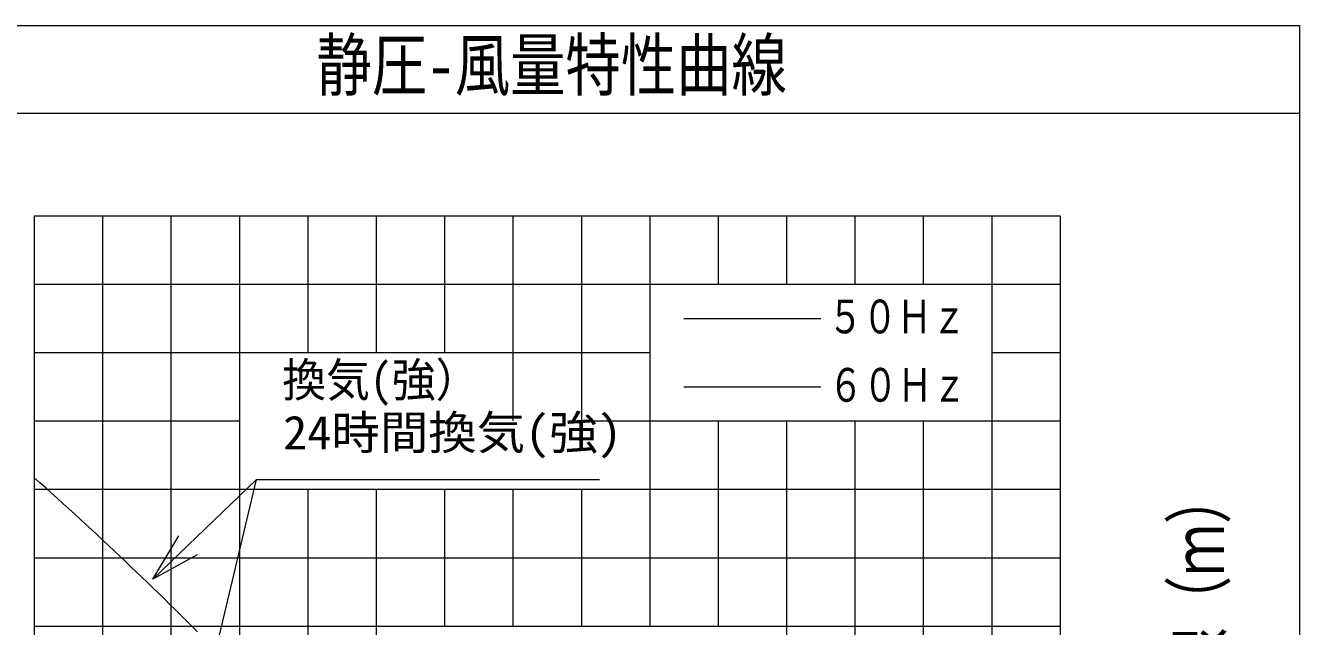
# Model space of a CAD drawing. Units: millimetres on the paper. Extents: x -305 to 305, y -152 to 152.
# Drawn here: x -260 to -187.5, y -29.7 to 4.5 of the extents above; entities that cross this region are included whole.
import ezdxf
from ezdxf.enums import TextEntityAlignment as Align

# ---------------------------------------------------------------- set-up
doc = ezdxf.new("R2010")
doc.units = ezdxf.units.MM
doc.linetypes.add('LONG_DASHED2', pattern=[13, 12, -1])
doc.layers.add('0-0_PV', color=7, linetype='Continuous', lineweight=9)
doc.layers.add('0-4_0', color=7, linetype='Continuous', lineweight=9)
doc.styles.add('ＭＳ ゴシック', font='')
doc.styles.get('ＭＳ ゴシック').set_extended_font_data('MS Gothic')

# ---------------------------------------------------------------- blocks, each defined once
blk = doc.blocks.new('_OPEN30')
at = {"layer": '0-4_0'}
blk.add_line((0, 0), (-1, 0), dxfattribs=at)
blk.add_lwpolyline([(-1, 0.2679), (0, 0), (-1, -0.2679)], dxfattribs=at)

msp = doc.modelspace()

# ---------------------------------------------------------------- linework, layer by layer
at = {"layer": '0-0_PV'}
for p, q in [((-273.114, 4.467), (-187.492, 4.467)), ((-187.492, 4.467), (-187.492, -74.479)), ((-273.114, -0.533), (-187.492, -0.533)), ((-259.492, -6.371), (-201.114, -6.371)), ((-255.6, -6.371), (-255.6, -64.749)), ((-251.708, -6.371), (-251.708, -64.749)), ((-247.816, -6.371), (-247.816, -64.749)), ((-243.925, -6.371), (-243.925, -14.155)), ((-240.033, -6.371), (-240.033, -14.155)), ((-236.141, -6.371), (-236.141, -14.155)), ((-232.249, -6.371), (-232.249, -18.047)), ((-228.357, -6.371), (-228.357, -18.047)), ((-224.465, -6.371), (-224.465, -29.722)), ((-220.573, -6.371), (-220.573, -10.263)), ((-216.681, -6.371), (-216.681, -10.263)), ((-212.789, -6.371), (-212.789, -10.263)), ((-208.898, -6.371), (-208.898, -10.263)), ((-205.006, -6.371), (-205.006, -64.749)), ((-201.114, -6.371), (-201.114, -64.749)), ((-259.492, -10.263), (-201.114, -10.263)), ((-259.492, -14.155), (-224.465, -14.155)), ((-205.006, -14.155), (-201.114, -14.155)), ((-222.519, -16.101), (-214.735, -16.101)), ((-259.492, -18.047), (-247.816, -18.047)), ((-228.357, -18.047), (-201.114, -18.047)), ((-220.573, -18.047), (-220.573, -29.722)), ((-216.681, -18.047), (-216.681, -64.749)), ((-212.789, -18.047), (-212.789, -64.749)), ((-208.898, -18.047), (-208.898, -64.749)), ((-249.548, -32.8), (-246.832, -21.373)), ((-259.492, -21.938), (-247.816, -21.938)), ((-247.816, -21.938), (-201.114, -21.938)), ((-243.925, -21.938), (-243.925, -64.749)), ((-240.033, -21.938), (-240.033, -64.749)), ((-236.141, -21.938), (-236.141, -29.722)), ((-232.249, -21.938), (-232.249, -25.83)), ((-228.357, -21.938), (-228.357, -25.83)), ((-259.492, -25.83), (-201.114, -25.83)), ((-232.249, -25.83), (-232.249, -29.722)), ((-228.357, -25.83), (-228.357, -29.722)), ((-259.492, -29.722), (-201.114, -29.722))]:
    msp.add_line(p, q, dxfattribs=at)
at = {"layer": '0-0_PV', "linetype": 'LONG_DASHED2'}
msp.add_line((-222.519, -12.209), (-214.735, -12.209), dxfattribs=at)
at = {"layer": '0-0_PV'}
for points in [[(-259.492, -6.371), (-259.492, -64.749), (-201.114, -64.749)], [(-255.263, -25.135), (-255.584, -24.834), (-255.906, -24.533), (-256.229, -24.234), (-256.553, -23.935), (-256.877, -23.637), (-257.201, -23.339), (-257.527, -23.043), (-257.853, -22.747), (-258.179, -22.451), (-258.507, -22.157), (-258.834, -21.863), (-259.163, -21.569), (-259.492, -21.277), (-259.492, -21.277)], [(-250.738, -25.126), (-246.832, -21.373), (-227.327, -21.373)], [(-250.207, -30.042), (-250.518, -29.73), (-250.83, -29.419), (-251.142, -29.108), (-251.455, -28.799), (-251.769, -28.49), (-252.083, -28.181), (-252.398, -27.873), (-252.714, -27.566), (-253.03, -27.26), (-253.347, -26.954), (-253.665, -26.649), (-253.983, -26.345), (-254.302, -26.041), (-254.621, -25.738), (-254.942, -25.436), (-255.263, -25.135)]]:
    msp.add_lwpolyline(points, dxfattribs=at)

# ---------------------------------------------------------------- block references
at = {"layer": '0-0_PV', "xscale": 2.77, "yscale": 2.77, "rotation": 223.85424}
msp.add_blockref('_OPEN30', (-252.736, -27.045), dxfattribs=at)

# ---------------------------------------------------------------- texts
at = {"layer": '0-0_PV', "style": 'ＭＳ ゴシック'}
for s, height, width, p in [('静圧-風量特性曲線', 2.886, 0.8, (-243.428, -0.088)), ('５０Ｈｚ', 1.921, 0.75, (-214.318, -13.636)), ('換気(強）', 1.924, 0.95, (-245.375, -17.247)), ('６０Ｈｚ', 1.921, 0.75, (-214.29, -17.527)), ('24時間換気(強)', 1.924, 1.05, (-245.327, -20.244))]:
    msp.add_text(s, height=height, dxfattribs=dict(at, width=width)).set_placement(p, align=Align.BOTTOM_LEFT)
at = {"layer": '0-0_PV', "style": 'ＭＳ ゴシック', "width": 0.75}
msp.add_text('パイプ抵抗曲線（ｍ）', height=2.889, rotation=90, dxfattribs=at).set_placement((-190.93, -50.512), align=Align.BOTTOM_LEFT)

doc.saveas('drawing.dxf')
